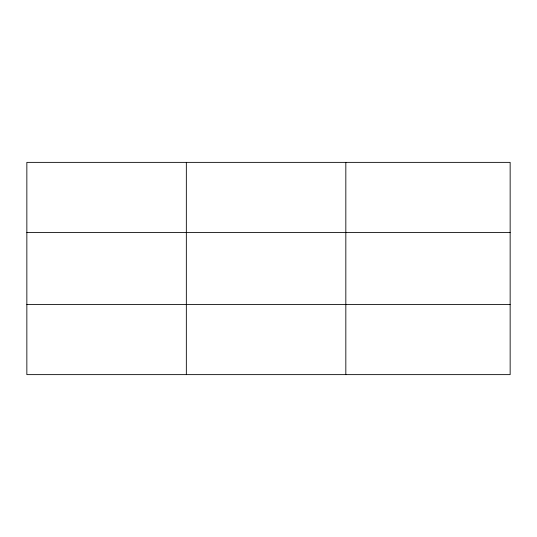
<?xml version="1.0" encoding="UTF-8"?>
<svg xmlns="http://www.w3.org/2000/svg" width="537" height="537" viewBox="0 0 537 537"><rect width="100%" height="100%" fill="white"/><g stroke="black" fill="none" stroke-linecap="round" stroke-linejoin="round"><path stroke-width="0.81" d="M186.339 374.631L186.339 162.369M345.828 374.631L345.828 162.369M510.15 232.414L510.15 162.369L26.85 162.369L26.85 374.631L510.15 374.631L510.15 232.414L26.85 232.414M26.85 304.586L510.15 304.586"/></g></svg>
